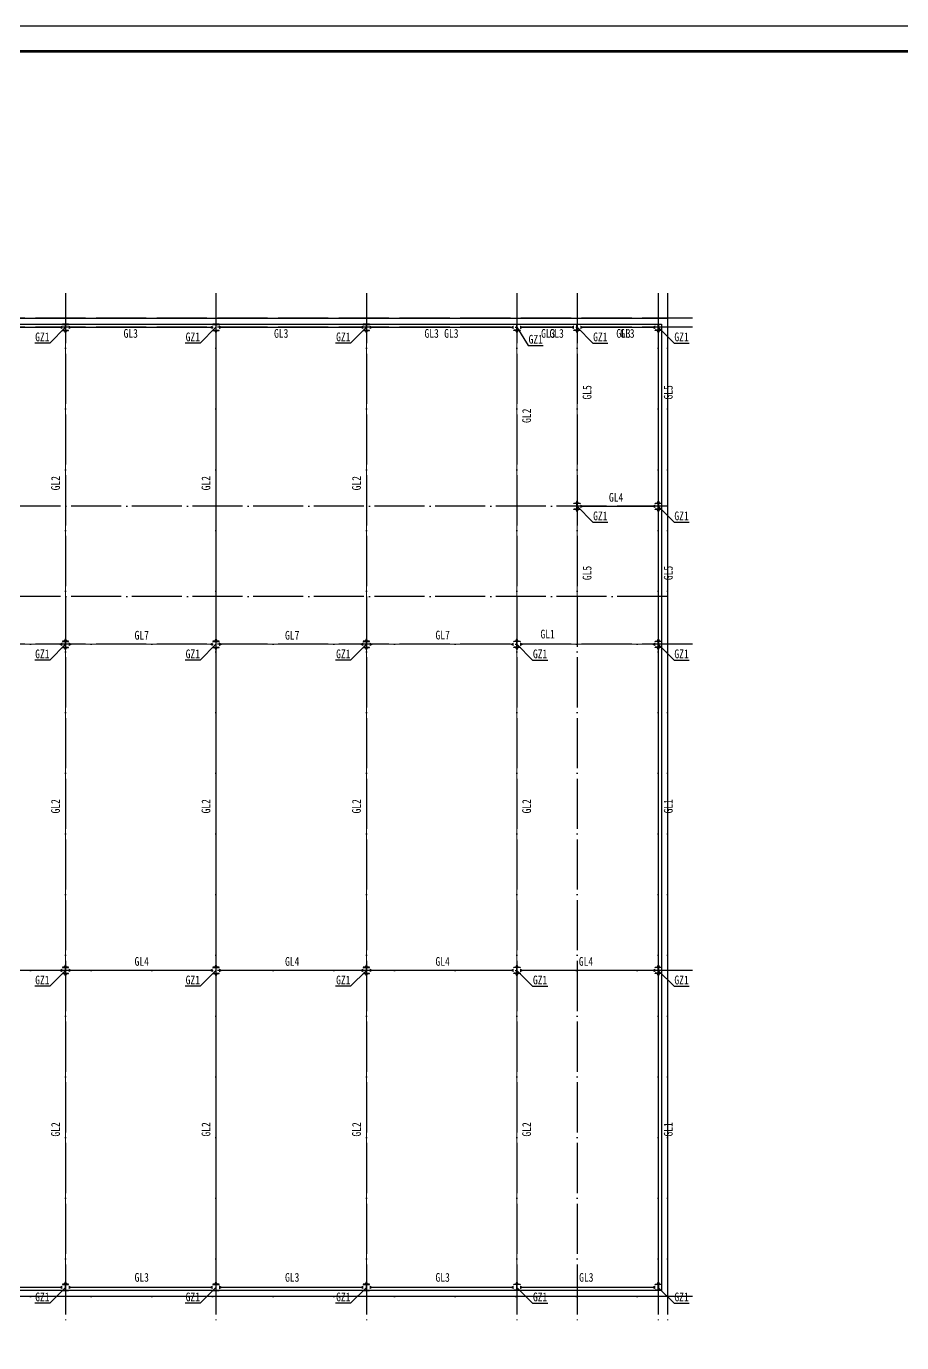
# Model space of a CAD drawing. Extents: x -138012 to 2129925, y -311560 to 0.
# Drawn here: x 1171587 to 1206492, y -187239 to -134764 of the extents above; entities that cross this region are included whole.
import ezdxf

# ---------------------------------------------------------------- set-up
doc = ezdxf.new("R2010")
doc.units = 0
doc.header["$LTSCALE"] = 1000
doc.header["$MEASUREMENT"] = 0
doc.linetypes.add('DOTE', pattern=[2.42, 2, -0.2, 0.02, -0.2])
for name, color, linetype in [('DOTE', 253, 'DOTE'), ('PUB_TITLE', 4, 'CONTINUOUS'), ('TEXT', 7, 'CONTINUOUS'), ('字符串标注', 253, 'CONTINUOUS'), ('尺寸标注', 7, 'CONTINUOUS'), ('柱构件', 2, 'CONTINUOUS'), ('梁构件', 4, 'CONTINUOUS')]:
    doc.layers.add(name, color=color, linetype=linetype)
doc.styles.add('宋体', font='', dxfattribs={"width": 0.8})
doc.styles.get('宋体').set_extended_font_data('SimSun')

msp = doc.modelspace()

# ---------------------------------------------------------------- linework, layer by layer
at = {"layer": 'DOTE', "color": 8, "linetype": 'DOTE'}
for p, q in [((1173148.407, -145397.811), (1173148.407, -186397.811)), ((1179148.407, -145397.811), (1179148.407, -186397.811)), ((1185148.407, -145397.811), (1185148.407, -186397.811)), ((1191148.407, -145397.811), (1191148.407, -186397.811)), ((1191148.407, -145397.811), (1191148.407, -186397.811)), ((1193548.407, -145397.811), (1193548.407, -186397.811)), ((1193548.407, -145397.811), (1193548.407, -159397.811)), ((1196788.407, -145397.811), (1196788.407, -186397.811)), ((1196788.407, -145397.811), (1196788.407, -186397.811)), ((1197148.407, -145397.811), (1197148.407, -186397.811)), ((1197148.407, -145397.811), (1197148.407, -186397.811)), ((1198148.407, -146397.811), (1118148.407, -146397.811)), ((1198148.407, -146757.811), (1118148.407, -146757.811)), ((1197148.407, -153897.811), (1118148.407, -153897.811)), ((1197148.407, -157497.811), (1118148.407, -157497.811)), ((1198148.407, -159397.811), (1118148.407, -159397.811)), ((1198148.407, -172397.811), (1118148.407, -172397.811)), ((1198148.407, -185397.811), (1118148.407, -185397.811))]:
    msp.add_line(p, q, dxfattribs=at)
at = {"layer": 'PUB_TITLE'}
msp.add_lwpolyline([(1096513.799, -218864.466), (1245213.799, -218864.466), (1245213.799, -134764.466), (1096513.799, -134764.466)], close=True, dxfattribs=at)
at = {"layer": 'PUB_TITLE', "const_width": 100}
msp.add_lwpolyline([(1099013.799, -217864.466), (1244213.799, -217864.466), (1244213.799, -135764.466), (1099013.799, -135764.466)], close=True, dxfattribs=at)
at = {"layer": 'TEXT'}
for p, q in [((1173148.361, -146762.817, -1300), (1172520.181, -147390.997, -1300)), ((1179148.361, -146762.817, -1300), (1178520.175, -147390.997, -1300)), ((1185148.361, -146762.817, -1300), (1184520.175, -147390.997, -1300)), ((1191148.407, -146762.817, -1300), (1191602.135, -147482.728, -1300)), ((1193548.404, -146762.817, -1300), (1194176.59, -147390.997, -1300)), ((1196788.404, -146762.817, -1300), (1197416.59, -147390.997, -1300)), ((1172520.181, -147390.997, -1300), (1171920.181, -147390.997, -1300)), ((1178520.175, -147390.997, -1300), (1177920.175, -147390.997, -1300)), ((1184520.175, -147390.997, -1300), (1183920.175, -147390.997, -1300)), ((1194176.59, -147390.997, -1300), (1194776.589, -147390.997, -1300)), ((1197416.59, -147390.997, -1300), (1198016.59, -147390.997, -1300)), ((1191602.135, -147482.728, -1300), (1192202.135, -147482.728, -1300)), ((1193548.404, -153897.811), (1194176.59, -154525.997)), ((1196788.404, -153897.811), (1197416.59, -154525.997)), ((1194176.59, -154525.997), (1194776.589, -154525.997)), ((1197416.59, -154525.997), (1198016.59, -154525.997)), ((1173148.361, -159397.811), (1172520.181, -160025.994)), ((1179148.361, -159397.811), (1178520.175, -160025.994)), ((1185148.361, -159397.811), (1184520.175, -160025.994)), ((1191148.407, -159397.811), (1191776.593, -160025.994)), ((1196788.404, -159397.811), (1197416.59, -160025.994)), ((1172520.181, -160025.994), (1171920.181, -160025.994)), ((1178520.175, -160025.994), (1177920.175, -160025.994)), ((1184520.175, -160025.994), (1183920.175, -160025.994)), ((1191776.593, -160025.994), (1192376.593, -160025.994)), ((1197416.59, -160025.994), (1198016.59, -160025.994)), ((1173148.361, -172397.811), (1172520.181, -173025.997)), ((1179148.361, -172397.811), (1178520.175, -173025.997)), ((1185148.361, -172397.811), (1184520.175, -173025.997)), ((1191148.407, -172397.811), (1191776.593, -173025.997)), ((1196788.404, -172397.811), (1197416.59, -173025.997)), ((1172520.181, -173025.997), (1171920.181, -173025.997)), ((1178520.175, -173025.997), (1177920.175, -173025.997)), ((1184520.175, -173025.997), (1183920.175, -173025.997)), ((1191776.593, -173025.997), (1192376.593, -173025.997)), ((1197416.59, -173025.997), (1198016.59, -173025.997)), ((1173148.361, -185032.811, -1300), (1172520.181, -185660.997, -1300)), ((1179148.361, -185032.811, -1300), (1178520.175, -185660.997, -1300)), ((1185148.361, -185032.811, -1300), (1184520.175, -185660.997, -1300)), ((1191148.407, -185032.811, -1300), (1191776.593, -185660.997, -1300)), ((1196788.404, -185032.811, -1300), (1197416.59, -185660.997, -1300)), ((1172520.181, -185660.997, -1300), (1171920.181, -185660.997, -1300)), ((1178520.175, -185660.997, -1300), (1177920.175, -185660.997, -1300)), ((1184520.175, -185660.997, -1300), (1183920.175, -185660.997, -1300)), ((1191776.593, -185660.997, -1300), (1192376.593, -185660.997, -1300)), ((1197416.59, -185660.997, -1300), (1198016.59, -185660.997, -1300))]:
    msp.add_line(p, q, dxfattribs=at)
at = {"layer": '字符串标注', "const_width": 1.5}
for points in [[(1173149.112, -146762.817, 1), (1173147.611, -146762.817, 1), (1173149.112, -146762.817, 1)], [(1179149.112, -146762.817, 1), (1179147.611, -146762.817, 1), (1179149.112, -146762.817, 1)], [(1185149.112, -146762.817, 1), (1185147.611, -146762.817, 1), (1185149.112, -146762.817, 1)], [(1191147.657, -146762.817, -1), (1191149.157, -146762.817, -1), (1191147.657, -146762.817, -1)], [(1193547.654, -146762.817, -1), (1193549.154, -146762.817, -1), (1193547.654, -146762.817, -1)], [(1196787.654, -146762.817, -1), (1196789.154, -146762.817, -1), (1196787.654, -146762.817, -1)], [(1173149.112, -185032.811, 1), (1173147.611, -185032.811, 1), (1173149.112, -185032.811, 1)], [(1179149.112, -185032.811, 1), (1179147.611, -185032.811, 1), (1179149.112, -185032.811, 1)], [(1185149.112, -185032.811, 1), (1185147.611, -185032.811, 1), (1185149.112, -185032.811, 1)], [(1191147.657, -185032.811, -1), (1191149.157, -185032.811, -1), (1191147.657, -185032.811, -1)], [(1196787.654, -185032.811, -1), (1196789.154, -185032.811, -1), (1196787.654, -185032.811, -1)]]:
    msp.add_lwpolyline(points, format="xyb", close=True, dxfattribs=at)
at = {"layer": '字符串标注', "const_width": 1.5, "elevation": 1300}
for points in [[(1193547.654, -153897.811, -1), (1193549.154, -153897.811, -1), (1193547.654, -153897.811, -1)], [(1196787.654, -153897.811, -1), (1196789.154, -153897.811, -1), (1196787.654, -153897.811, -1)], [(1173149.112, -159397.811, 1), (1173147.611, -159397.811, 1), (1173149.112, -159397.811, 1)], [(1179149.112, -159397.811, 1), (1179147.611, -159397.811, 1), (1179149.112, -159397.811, 1)], [(1185149.112, -159397.811, 1), (1185147.611, -159397.811, 1), (1185149.112, -159397.811, 1)], [(1191147.657, -159397.811, -1), (1191149.157, -159397.811, -1), (1191147.657, -159397.811, -1)], [(1196787.654, -159397.811, -1), (1196789.154, -159397.811, -1), (1196787.654, -159397.811, -1)], [(1173149.112, -172397.811, 1), (1173147.611, -172397.811, 1), (1173149.112, -172397.811, 1)], [(1179149.112, -172397.811, 1), (1179147.611, -172397.811, 1), (1179149.112, -172397.811, 1)], [(1185149.112, -172397.811, 1), (1185147.611, -172397.811, 1), (1185149.112, -172397.811, 1)], [(1191147.657, -172397.811, -1), (1191149.157, -172397.811, -1), (1191147.657, -172397.811, -1)], [(1196787.654, -172397.811, -1), (1196789.154, -172397.811, -1), (1196787.654, -172397.811, -1)]]:
    msp.add_lwpolyline(points, format="xyb", close=True, dxfattribs=at)
at = {"layer": '尺寸标注'}
for points in [[(1119148.407, -146397.811), (1197148.407, -146397.811), (1197148.407, -185397.811), (1119148.407, -185397.811)], [(1119388.407, -146637.811), (1196908.407, -146637.811), (1196908.407, -185157.811), (1119388.407, -185157.811)]]:
    msp.add_lwpolyline(points, close=True, dxfattribs=at)
at = {"layer": '柱构件'}
for p, q in [((1173273.361, -146637.811), (1173023.361, -146637.811)), ((1173023.361, -146637.811), (1173023.361, -146651.813)), ((1173023.361, -146651.813), (1173143.863, -146651.813)), ((1173023.361, -146873.816), (1173023.361, -146887.811)), ((1173023.361, -146873.816), (1173143.863, -146873.816)), ((1173023.361, -146887.811), (1173273.361, -146887.811)), ((1173143.863, -146651.813), (1173143.863, -146873.816)), ((1173152.865, -146651.813), (1173273.361, -146651.813)), ((1173152.865, -146873.816), (1173152.865, -146651.813)), ((1173152.865, -146873.816), (1173273.361, -146873.816)), ((1173273.361, -146651.813), (1173273.361, -146637.811)), ((1173273.361, -146887.811), (1173273.361, -146873.816)), ((1179273.361, -146637.811), (1179023.361, -146637.811)), ((1179023.361, -146637.811), (1179023.361, -146651.813)), ((1179023.361, -146651.813), (1179143.863, -146651.813)), ((1179023.361, -146873.816), (1179023.361, -146887.811)), ((1179023.361, -146873.816), (1179143.863, -146873.816)), ((1179023.361, -146887.811), (1179273.361, -146887.811)), ((1179143.863, -146651.813), (1179143.863, -146873.816)), ((1179152.859, -146651.813), (1179273.361, -146651.813)), ((1179152.859, -146873.816), (1179152.859, -146651.813)), ((1179152.859, -146873.816), (1179273.361, -146873.816)), ((1179273.361, -146651.813), (1179273.361, -146637.811)), ((1179273.361, -146887.811), (1179273.361, -146873.816)), ((1185273.361, -146637.811), (1185023.361, -146637.811)), ((1185023.361, -146637.811), (1185023.361, -146651.813)), ((1185023.361, -146651.813), (1185143.863, -146651.813)), ((1185023.361, -146873.816), (1185023.361, -146887.811)), ((1185023.361, -146873.816), (1185143.863, -146873.816)), ((1185023.361, -146887.811), (1185273.361, -146887.811)), ((1185143.863, -146651.813), (1185143.863, -146873.816)), ((1185152.859, -146651.813), (1185273.361, -146651.813)), ((1185152.859, -146873.816), (1185152.859, -146651.813)), ((1185152.859, -146873.816), (1185273.361, -146873.816)), ((1185273.361, -146651.813), (1185273.361, -146637.811)), ((1185273.361, -146887.811), (1185273.361, -146873.816)), ((1191023.407, -146637.811), (1191273.407, -146637.811)), ((1191023.407, -146651.813), (1191023.407, -146637.811)), ((1191143.907, -146651.813), (1191023.407, -146651.813)), ((1191023.407, -146887.811), (1191023.407, -146873.816)), ((1191143.907, -146873.816), (1191023.407, -146873.816)), ((1191273.407, -146887.811), (1191023.407, -146887.811)), ((1191143.907, -146873.816), (1191143.907, -146651.813)), ((1191273.407, -146651.813), (1191152.909, -146651.813)), ((1191152.909, -146651.813), (1191152.909, -146873.816)), ((1191273.407, -146873.816), (1191152.909, -146873.816)), ((1191273.407, -146637.811), (1191273.407, -146651.813)), ((1191273.407, -146873.816), (1191273.407, -146887.811)), ((1193423.404, -146637.811), (1193673.404, -146637.811)), ((1193423.404, -146651.813), (1193423.404, -146637.811)), ((1193543.904, -146651.813), (1193423.404, -146651.813)), ((1193423.404, -146887.811), (1193423.404, -146873.816)), ((1193543.904, -146873.816), (1193423.404, -146873.816)), ((1193673.404, -146887.811), (1193423.404, -146887.811)), ((1193543.904, -146873.816), (1193543.904, -146651.813)), ((1193673.404, -146651.813), (1193552.904, -146651.813)), ((1193552.904, -146651.813), (1193552.904, -146873.816)), ((1193673.404, -146873.816), (1193552.904, -146873.816)), ((1193673.404, -146637.811), (1193673.404, -146651.813)), ((1193673.404, -146873.816), (1193673.404, -146887.811)), ((1196663.404, -146637.811), (1196913.404, -146637.811)), ((1196663.404, -146651.813), (1196663.404, -146637.811)), ((1196783.904, -146651.813), (1196663.404, -146651.813)), ((1196663.404, -146887.811), (1196663.404, -146873.816)), ((1196783.904, -146873.816), (1196663.404, -146873.816)), ((1196913.404, -146887.811), (1196663.404, -146887.811)), ((1196783.904, -146873.816), (1196783.904, -146651.813)), ((1196913.404, -146651.813), (1196792.904, -146651.813)), ((1196792.904, -146651.813), (1196792.904, -146873.816)), ((1196913.404, -146873.816), (1196792.904, -146873.816)), ((1196913.404, -146637.811), (1196913.404, -146651.813)), ((1196913.404, -146873.816), (1196913.404, -146887.811)), ((1193423.404, -153772.811, 1300), (1193673.404, -153772.811, 1300)), ((1193423.404, -153786.813, 1300), (1193423.404, -153772.811, 1300)), ((1193543.904, -153786.813, 1300), (1193423.404, -153786.813, 1300)), ((1193423.404, -154022.811, 1300), (1193423.404, -154008.81, 1300)), ((1193543.904, -154008.81, 1300), (1193423.404, -154008.81, 1300)), ((1193673.404, -154022.811, 1300), (1193423.404, -154022.811, 1300)), ((1193543.904, -154008.81, 1300), (1193543.904, -153786.813, 1300)), ((1193673.404, -153786.813, 1300), (1193552.904, -153786.813, 1300)), ((1193552.904, -153786.813, 1300), (1193552.904, -154008.81, 1300)), ((1193673.404, -154008.81, 1300), (1193552.904, -154008.81, 1300)), ((1193673.404, -153772.811, 1300), (1193673.404, -153786.813, 1300)), ((1193673.404, -154008.81, 1300), (1193673.404, -154022.811, 1300)), ((1196663.404, -153772.811, 1300), (1196913.404, -153772.811, 1300)), ((1196663.404, -153786.813, 1300), (1196663.404, -153772.811, 1300)), ((1196783.904, -153786.813, 1300), (1196663.404, -153786.813, 1300)), ((1196663.404, -154022.811, 1300), (1196663.404, -154008.81, 1300)), ((1196783.904, -154008.81, 1300), (1196663.404, -154008.81, 1300)), ((1196913.404, -154022.811, 1300), (1196663.404, -154022.811, 1300)), ((1196783.904, -154008.81, 1300), (1196783.904, -153786.813, 1300)), ((1196913.404, -153786.813, 1300), (1196792.904, -153786.813, 1300)), ((1196792.904, -153786.813, 1300), (1196792.904, -154008.81, 1300)), ((1196913.404, -154008.81, 1300), (1196792.904, -154008.81, 1300)), ((1196913.404, -153772.811, 1300), (1196913.404, -153786.813, 1300)), ((1196913.404, -154008.81, 1300), (1196913.404, -154022.811, 1300)), ((1173273.361, -159272.808, 1300), (1173023.361, -159272.808, 1300)), ((1173023.361, -159272.808, 1300), (1173023.361, -159286.81, 1300)), ((1173023.361, -159286.81, 1300), (1173143.863, -159286.81, 1300)), ((1173023.361, -159508.81, 1300), (1173023.361, -159522.811, 1300)), ((1173023.361, -159508.81, 1300), (1173143.863, -159508.81, 1300)), ((1173143.863, -159286.81, 1300), (1173143.863, -159508.81, 1300)), ((1173152.865, -159286.81, 1300), (1173273.361, -159286.81, 1300)), ((1173152.865, -159508.81, 1300), (1173152.865, -159286.81, 1300)), ((1173152.865, -159508.81, 1300), (1173273.361, -159508.81, 1300)), ((1173273.361, -159286.81, 1300), (1173273.361, -159272.808, 1300)), ((1173273.361, -159522.811, 1300), (1173273.361, -159508.81, 1300)), ((1179273.361, -159272.808, 1300), (1179023.361, -159272.808, 1300)), ((1179023.361, -159272.808, 1300), (1179023.361, -159286.81, 1300)), ((1179023.361, -159286.81, 1300), (1179143.863, -159286.81, 1300)), ((1179023.361, -159508.81, 1300), (1179023.361, -159522.811, 1300)), ((1179023.361, -159508.81, 1300), (1179143.863, -159508.81, 1300)), ((1179143.863, -159286.81, 1300), (1179143.863, -159508.81, 1300)), ((1179152.859, -159286.81, 1300), (1179273.361, -159286.81, 1300)), ((1179152.859, -159508.81, 1300), (1179152.859, -159286.81, 1300)), ((1179152.859, -159508.81, 1300), (1179273.361, -159508.81, 1300)), ((1179273.361, -159286.81, 1300), (1179273.361, -159272.808, 1300)), ((1179273.361, -159522.811, 1300), (1179273.361, -159508.81, 1300)), ((1185273.361, -159272.808, 1300), (1185023.361, -159272.808, 1300)), ((1185023.361, -159272.808, 1300), (1185023.361, -159286.81, 1300)), ((1185023.361, -159286.81, 1300), (1185143.863, -159286.81, 1300)), ((1185023.361, -159508.81, 1300), (1185023.361, -159522.811, 1300)), ((1185023.361, -159508.81, 1300), (1185143.863, -159508.81, 1300)), ((1185143.863, -159286.81, 1300), (1185143.863, -159508.81, 1300)), ((1185152.859, -159286.81, 1300), (1185273.361, -159286.81, 1300)), ((1185152.859, -159508.81, 1300), (1185152.859, -159286.81, 1300)), ((1185152.859, -159508.81, 1300), (1185273.361, -159508.81, 1300)), ((1185273.361, -159286.81, 1300), (1185273.361, -159272.808, 1300)), ((1185273.361, -159522.811, 1300), (1185273.361, -159508.81, 1300)), ((1191023.407, -159272.808, 1300), (1191273.407, -159272.808, 1300)), ((1191023.407, -159286.81, 1300), (1191023.407, -159272.808, 1300)), ((1191143.907, -159286.81, 1300), (1191023.407, -159286.81, 1300)), ((1191023.407, -159522.811, 1300), (1191023.407, -159508.81, 1300)), ((1191143.907, -159508.81, 1300), (1191023.407, -159508.81, 1300)), ((1191143.907, -159508.81, 1300), (1191143.907, -159286.81, 1300)), ((1191273.407, -159286.81, 1300), (1191152.909, -159286.81, 1300)), ((1191152.909, -159286.81, 1300), (1191152.909, -159508.81, 1300)), ((1191273.407, -159508.81, 1300), (1191152.909, -159508.81, 1300)), ((1191273.407, -159272.808, 1300), (1191273.407, -159286.81, 1300)), ((1191273.407, -159508.81, 1300), (1191273.407, -159522.811, 1300)), ((1196663.404, -159272.808, 1300), (1196913.404, -159272.808, 1300)), ((1196663.404, -159286.81, 1300), (1196663.404, -159272.808, 1300)), ((1196783.904, -159286.81, 1300), (1196663.404, -159286.81, 1300)), ((1196663.404, -159522.811, 1300), (1196663.404, -159508.81, 1300)), ((1196783.904, -159508.81, 1300), (1196663.404, -159508.81, 1300)), ((1196783.904, -159508.81, 1300), (1196783.904, -159286.81, 1300)), ((1196913.404, -159286.81, 1300), (1196792.904, -159286.81, 1300)), ((1196792.904, -159286.81, 1300), (1196792.904, -159508.81, 1300)), ((1196913.404, -159508.81, 1300), (1196792.904, -159508.81, 1300)), ((1196913.404, -159272.808, 1300), (1196913.404, -159286.81, 1300)), ((1196913.404, -159508.81, 1300), (1196913.404, -159522.811, 1300)), ((1173023.361, -159522.811, 1300), (1173273.361, -159522.811, 1300)), ((1179023.361, -159522.811, 1300), (1179273.361, -159522.811, 1300)), ((1185023.361, -159522.811, 1300), (1185273.361, -159522.811, 1300)), ((1191273.407, -159522.811, 1300), (1191023.407, -159522.811, 1300)), ((1196913.404, -159522.811, 1300), (1196663.404, -159522.811, 1300)), ((1173273.361, -172272.811, 1300), (1173023.361, -172272.811, 1300)), ((1173023.361, -172272.811, 1300), (1173023.361, -172286.81, 1300)), ((1173023.361, -172286.81, 1300), (1173143.863, -172286.81, 1300)), ((1173023.361, -172508.81, 1300), (1173023.361, -172522.811, 1300)), ((1173023.361, -172508.81, 1300), (1173143.863, -172508.81, 1300)), ((1173023.361, -172522.811, 1300), (1173273.361, -172522.811, 1300)), ((1173143.863, -172286.81, 1300), (1173143.863, -172508.81, 1300)), ((1173152.865, -172286.81, 1300), (1173273.361, -172286.81, 1300)), ((1173152.865, -172508.81, 1300), (1173152.865, -172286.81, 1300)), ((1173152.865, -172508.81, 1300), (1173273.361, -172508.81, 1300)), ((1173273.361, -172286.81, 1300), (1173273.361, -172272.811, 1300)), ((1173273.361, -172522.811, 1300), (1173273.361, -172508.81, 1300)), ((1179273.361, -172272.811, 1300), (1179023.361, -172272.811, 1300)), ((1179023.361, -172272.811, 1300), (1179023.361, -172286.81, 1300)), ((1179023.361, -172286.81, 1300), (1179143.863, -172286.81, 1300)), ((1179023.361, -172508.81, 1300), (1179023.361, -172522.811, 1300)), ((1179023.361, -172508.81, 1300), (1179143.863, -172508.81, 1300)), ((1179023.361, -172522.811, 1300), (1179273.361, -172522.811, 1300)), ((1179143.863, -172286.81, 1300), (1179143.863, -172508.81, 1300)), ((1179152.859, -172286.81, 1300), (1179273.361, -172286.81, 1300)), ((1179152.859, -172508.81, 1300), (1179152.859, -172286.81, 1300)), ((1179152.859, -172508.81, 1300), (1179273.361, -172508.81, 1300)), ((1179273.361, -172286.81, 1300), (1179273.361, -172272.811, 1300)), ((1179273.361, -172522.811, 1300), (1179273.361, -172508.81, 1300)), ((1185273.361, -172272.811, 1300), (1185023.361, -172272.811, 1300)), ((1185023.361, -172272.811, 1300), (1185023.361, -172286.81, 1300)), ((1185023.361, -172286.81, 1300), (1185143.863, -172286.81, 1300)), ((1185023.361, -172508.81, 1300), (1185023.361, -172522.811, 1300)), ((1185023.361, -172508.81, 1300), (1185143.863, -172508.81, 1300)), ((1185023.361, -172522.811, 1300), (1185273.361, -172522.811, 1300)), ((1185143.863, -172286.81, 1300), (1185143.863, -172508.81, 1300)), ((1185152.859, -172286.81, 1300), (1185273.361, -172286.81, 1300)), ((1185152.859, -172508.81, 1300), (1185152.859, -172286.81, 1300)), ((1185152.859, -172508.81, 1300), (1185273.361, -172508.81, 1300)), ((1185273.361, -172286.81, 1300), (1185273.361, -172272.811, 1300)), ((1185273.361, -172522.811, 1300), (1185273.361, -172508.81, 1300)), ((1191023.407, -172272.811, 1300), (1191273.407, -172272.811, 1300)), ((1191023.407, -172286.81, 1300), (1191023.407, -172272.811, 1300)), ((1191143.907, -172286.81, 1300), (1191023.407, -172286.81, 1300)), ((1191023.407, -172522.811, 1300), (1191023.407, -172508.81, 1300)), ((1191143.907, -172508.81, 1300), (1191023.407, -172508.81, 1300)), ((1191273.407, -172522.811, 1300), (1191023.407, -172522.811, 1300)), ((1191143.907, -172508.81, 1300), (1191143.907, -172286.81, 1300)), ((1191273.407, -172286.81, 1300), (1191152.909, -172286.81, 1300)), ((1191152.909, -172286.81, 1300), (1191152.909, -172508.81, 1300)), ((1191273.407, -172508.81, 1300), (1191152.909, -172508.81, 1300)), ((1191273.407, -172272.811, 1300), (1191273.407, -172286.81, 1300)), ((1191273.407, -172508.81, 1300), (1191273.407, -172522.811, 1300)), ((1196663.404, -172272.811, 1300), (1196913.404, -172272.811, 1300)), ((1196663.404, -172286.81, 1300), (1196663.404, -172272.811, 1300)), ((1196783.904, -172286.81, 1300), (1196663.404, -172286.81, 1300)), ((1196663.404, -172522.811, 1300), (1196663.404, -172508.81, 1300)), ((1196783.904, -172508.81, 1300), (1196663.404, -172508.81, 1300)), ((1196913.404, -172522.811, 1300), (1196663.404, -172522.811, 1300)), ((1196783.904, -172508.81, 1300), (1196783.904, -172286.81, 1300)), ((1196913.404, -172286.81, 1300), (1196792.904, -172286.81, 1300)), ((1196792.904, -172286.81, 1300), (1196792.904, -172508.81, 1300)), ((1196913.404, -172508.81, 1300), (1196792.904, -172508.81, 1300)), ((1196913.404, -172272.811, 1300), (1196913.404, -172286.81, 1300)), ((1196913.404, -172508.81, 1300), (1196913.404, -172522.811, 1300)), ((1173273.361, -184907.811), (1173023.361, -184907.811)), ((1173023.361, -184907.811), (1173023.361, -184921.811)), ((1173023.361, -184921.811), (1173143.863, -184921.811)), ((1173023.361, -185143.811), (1173023.361, -185157.811)), ((1173023.361, -185143.811), (1173143.863, -185143.811)), ((1173023.361, -185157.811), (1173273.361, -185157.811)), ((1173143.863, -184921.811), (1173143.863, -185143.811)), ((1173152.865, -184921.811), (1173273.361, -184921.811)), ((1173152.865, -185143.811), (1173152.865, -184921.811)), ((1173152.865, -185143.811), (1173273.361, -185143.811)), ((1173273.361, -184921.811), (1173273.361, -184907.811)), ((1173273.361, -185157.811), (1173273.361, -185143.811)), ((1179273.361, -184907.811), (1179023.361, -184907.811)), ((1179023.361, -184907.811), (1179023.361, -184921.811)), ((1179023.361, -184921.811), (1179143.863, -184921.811)), ((1179023.361, -185143.811), (1179023.361, -185157.811)), ((1179023.361, -185143.811), (1179143.863, -185143.811)), ((1179023.361, -185157.811), (1179273.361, -185157.811)), ((1179143.863, -184921.811), (1179143.863, -185143.811)), ((1179152.859, -184921.811), (1179273.361, -184921.811)), ((1179152.859, -185143.811), (1179152.859, -184921.811)), ((1179152.859, -185143.811), (1179273.361, -185143.811)), ((1179273.361, -184921.811), (1179273.361, -184907.811)), ((1179273.361, -185157.811), (1179273.361, -185143.811)), ((1185273.361, -184907.811), (1185023.361, -184907.811)), ((1185023.361, -184907.811), (1185023.361, -184921.811)), ((1185023.361, -184921.811), (1185143.863, -184921.811)), ((1185023.361, -185143.811), (1185023.361, -185157.811)), ((1185023.361, -185143.811), (1185143.863, -185143.811)), ((1185023.361, -185157.811), (1185273.361, -185157.811)), ((1185143.863, -184921.811), (1185143.863, -185143.811)), ((1185152.859, -184921.811), (1185273.361, -184921.811)), ((1185152.859, -185143.811), (1185152.859, -184921.811)), ((1185152.859, -185143.811), (1185273.361, -185143.811)), ((1185273.361, -184921.811), (1185273.361, -184907.811)), ((1185273.361, -185157.811), (1185273.361, -185143.811)), ((1191023.407, -184907.811), (1191273.407, -184907.811)), ((1191023.407, -184921.811), (1191023.407, -184907.811)), ((1191143.907, -184921.811), (1191023.407, -184921.811)), ((1191023.407, -185157.811), (1191023.407, -185143.811)), ((1191143.907, -185143.811), (1191023.407, -185143.811)), ((1191273.407, -185157.811), (1191023.407, -185157.811)), ((1191143.907, -185143.811), (1191143.907, -184921.811)), ((1191273.407, -184921.811), (1191152.909, -184921.811)), ((1191152.909, -184921.811), (1191152.909, -185143.811)), ((1191273.407, -185143.811), (1191152.909, -185143.811)), ((1191273.407, -184907.811), (1191273.407, -184921.811)), ((1191273.407, -185143.811), (1191273.407, -185157.811)), ((1196663.404, -184907.811), (1196913.404, -184907.811)), ((1196663.404, -184921.811), (1196663.404, -184907.811)), ((1196783.904, -184921.811), (1196663.404, -184921.811)), ((1196663.404, -185157.811), (1196663.404, -185143.811)), ((1196783.904, -185143.811), (1196663.404, -185143.811)), ((1196913.404, -185157.811), (1196663.404, -185157.811)), ((1196783.904, -185143.811), (1196783.904, -184921.811)), ((1196913.404, -184921.811), (1196792.904, -184921.811)), ((1196792.904, -184921.811), (1196792.904, -185143.811)), ((1196913.404, -185143.811), (1196792.904, -185143.811)), ((1196913.404, -184907.811), (1196913.404, -184921.811)), ((1196913.404, -185143.811), (1196913.404, -185157.811))]:
    msp.add_line(p, q, dxfattribs=at)
at = {"layer": '梁构件', "const_width": 45}
for points in [[(1167273.361, -146762.817), (1173023.361, -146762.817)], [(1173273.361, -146762.817), (1179023.361, -146762.817)], [(1179273.361, -146762.817), (1185023.361, -146762.817)], [(1185273.361, -146762.817), (1191023.361, -146762.817)], [(1193423.404, -146762.817), (1191273.407, -146762.817)], [(1196663.404, -146762.817), (1193673.404, -146762.817)], [(1167273.361, -185032.811), (1173023.361, -185032.811)], [(1173273.361, -185032.811), (1179023.361, -185032.811)], [(1179273.361, -185032.811), (1185023.361, -185032.811)], [(1185273.361, -185032.811), (1191023.361, -185032.811)], [(1196663.404, -185032.811), (1191273.407, -185032.811)]]:
    msp.add_lwpolyline(points, dxfattribs=at)
at = {"layer": '梁构件', "const_width": 45, "elevation": 1300}
for points in [[(1173148.361, -159272.808), (1173148.361, -146887.811)], [(1179148.361, -159272.808), (1179148.361, -146887.811)], [(1185148.361, -159272.808), (1185148.361, -146887.811)], [(1191148.407, -159272.808), (1191148.407, -146887.811)], [(1193548.404, -153772.811), (1193548.404, -146887.811)], [(1196788.404, -153772.811), (1196788.404, -146887.811)], [(1193548.404, -159297.811), (1193548.404, -154022.811)], [(1196663.404, -153897.811), (1193673.404, -153897.811)], [(1196788.404, -159272.808), (1196788.404, -154022.811)], [(1167273.361, -159397.811), (1173023.361, -159397.811)], [(1173148.361, -172272.811), (1173148.361, -159522.811)], [(1173273.361, -159397.811), (1179023.361, -159397.811)], [(1179148.361, -172272.811), (1179148.361, -159522.811)], [(1179273.361, -159397.811), (1185023.361, -159397.811)], [(1185148.361, -172272.811), (1185148.361, -159522.811)], [(1185273.361, -159397.811), (1191023.361, -159397.811)], [(1191148.407, -172272.811), (1191148.407, -159522.811)], [(1196663.404, -159397.811), (1191273.407, -159397.811)], [(1196788.404, -172272.811), (1196788.404, -159522.811)], [(1167273.361, -172397.811), (1173023.361, -172397.811)], [(1173148.361, -184907.811), (1173148.361, -172522.811)], [(1173273.361, -172397.811), (1179023.361, -172397.811)], [(1179148.361, -184907.811), (1179148.361, -172522.811)], [(1179273.361, -172397.811), (1185023.361, -172397.811)], [(1185148.361, -184907.811), (1185148.361, -172522.811)], [(1185273.361, -172397.811), (1191023.361, -172397.811)], [(1191148.407, -184907.811), (1191148.407, -172522.811)], [(1196663.404, -172397.811), (1191273.407, -172397.811)], [(1196788.404, -184907.811), (1196788.404, -172522.811)]]:
    msp.add_lwpolyline(points, dxfattribs=at)
at = {"layer": '梁构件'}
for points in [[(1173023.361, -146837.817), (1172873.361, -146762.817), (1173023.361, -146687.817)], [(1173223.361, -146887.811), (1173148.361, -147037.811), (1173073.361, -146887.811)], [(1173273.361, -146687.817), (1173423.361, -146762.817), (1173273.361, -146837.817)], [(1179023.361, -146837.817), (1178873.361, -146762.817), (1179023.361, -146687.817)], [(1179223.361, -146887.811), (1179148.361, -147037.811), (1179073.361, -146887.811)], [(1179273.361, -146687.817), (1179423.361, -146762.817), (1179273.361, -146837.817)], [(1185023.361, -146837.817), (1184873.361, -146762.817), (1185023.361, -146687.817)], [(1185223.361, -146887.811), (1185148.361, -147037.811), (1185073.361, -146887.811)], [(1185273.361, -146687.817), (1185423.361, -146762.817), (1185273.361, -146837.817)], [(1191023.407, -146687.817), (1190873.407, -146762.817), (1191023.407, -146837.817)], [(1191073.407, -146887.811), (1191148.407, -147037.811), (1191223.407, -146887.811)], [(1191273.407, -146837.817), (1191423.407, -146762.817), (1191273.407, -146687.817)], [(1193423.404, -146687.817), (1193273.404, -146762.817), (1193423.404, -146837.817)], [(1193473.404, -146887.811), (1193548.404, -147037.811), (1193623.404, -146887.811)], [(1193673.404, -146837.817), (1193823.404, -146762.817), (1193673.404, -146687.817)], [(1196663.404, -146687.817), (1196513.404, -146762.817), (1196663.404, -146837.817)], [(1196713.404, -146887.811), (1196788.404, -147037.811), (1196863.404, -146887.811)], [(1193623.404, -153772.811, 1300), (1193548.404, -153622.811, 1300), (1193473.404, -153772.811, 1300)], [(1196863.404, -153772.811, 1300), (1196788.404, -153622.811, 1300), (1196713.404, -153772.811, 1300)], [(1193473.404, -154022.811, 1300), (1193548.404, -154172.811, 1300), (1193623.404, -154022.811, 1300)], [(1193673.404, -153972.811, 1300), (1193823.404, -153897.811, 1300), (1193673.404, -153822.811, 1300)], [(1196663.404, -153822.811, 1300), (1196513.404, -153897.811, 1300), (1196663.404, -153972.811, 1300)], [(1196713.404, -154022.811, 1300), (1196788.404, -154172.811, 1300), (1196863.404, -154022.811, 1300)], [(1173023.361, -159472.811, 1300), (1172873.361, -159397.811, 1300), (1173023.361, -159322.811, 1300)], [(1173073.361, -159272.808, 1300), (1173148.361, -159122.808, 1300), (1173223.361, -159272.808, 1300)], [(1173273.361, -159322.811, 1300), (1173423.361, -159397.811, 1300), (1173273.361, -159472.811, 1300)], [(1179023.361, -159472.811, 1300), (1178873.361, -159397.811, 1300), (1179023.361, -159322.811, 1300)], [(1179073.361, -159272.808, 1300), (1179148.361, -159122.808, 1300), (1179223.361, -159272.808, 1300)], [(1179273.361, -159322.811, 1300), (1179423.361, -159397.811, 1300), (1179273.361, -159472.811, 1300)], [(1185023.361, -159472.811, 1300), (1184873.361, -159397.811, 1300), (1185023.361, -159322.811, 1300)], [(1185073.361, -159272.808, 1300), (1185148.361, -159122.808, 1300), (1185223.361, -159272.808, 1300)], [(1185273.361, -159322.811, 1300), (1185423.361, -159397.811, 1300), (1185273.361, -159472.811, 1300)], [(1191023.407, -159322.811, 1300), (1190873.407, -159397.811, 1300), (1191023.407, -159472.811, 1300)], [(1191223.407, -159272.808, 1300), (1191148.407, -159122.808, 1300), (1191073.407, -159272.808, 1300)], [(1191273.407, -159472.811, 1300), (1191423.407, -159397.811, 1300), (1191273.407, -159322.811, 1300)], [(1196663.404, -159322.811, 1300), (1196513.404, -159397.811, 1300), (1196663.404, -159472.811, 1300)], [(1196863.404, -159272.808, 1300), (1196788.404, -159122.808, 1300), (1196713.404, -159272.808, 1300)], [(1173223.361, -159522.811, 1300), (1173148.361, -159672.811, 1300), (1173073.361, -159522.811, 1300)], [(1179223.361, -159522.811, 1300), (1179148.361, -159672.811, 1300), (1179073.361, -159522.811, 1300)], [(1185223.361, -159522.811, 1300), (1185148.361, -159672.811, 1300), (1185073.361, -159522.811, 1300)], [(1191073.407, -159522.811, 1300), (1191148.407, -159672.811, 1300), (1191223.407, -159522.811, 1300)], [(1196713.404, -159522.811, 1300), (1196788.404, -159672.811, 1300), (1196863.404, -159522.811, 1300)], [(1173023.361, -172472.811, 1300), (1172873.361, -172397.811, 1300), (1173023.361, -172322.811, 1300)], [(1173073.361, -172272.811, 1300), (1173148.361, -172122.811, 1300), (1173223.361, -172272.811, 1300)], [(1173223.361, -172522.811, 1300), (1173148.361, -172672.811, 1300), (1173073.361, -172522.811, 1300)], [(1173273.361, -172322.811, 1300), (1173423.361, -172397.811, 1300), (1173273.361, -172472.811, 1300)], [(1179023.361, -172472.811, 1300), (1178873.361, -172397.811, 1300), (1179023.361, -172322.811, 1300)], [(1179073.361, -172272.811, 1300), (1179148.361, -172122.811, 1300), (1179223.361, -172272.811, 1300)], [(1179223.361, -172522.811, 1300), (1179148.361, -172672.811, 1300), (1179073.361, -172522.811, 1300)], [(1179273.361, -172322.811, 1300), (1179423.361, -172397.811, 1300), (1179273.361, -172472.811, 1300)], [(1185023.361, -172472.811, 1300), (1184873.361, -172397.811, 1300), (1185023.361, -172322.811, 1300)], [(1185073.361, -172272.811, 1300), (1185148.361, -172122.811, 1300), (1185223.361, -172272.811, 1300)], [(1185223.361, -172522.811, 1300), (1185148.361, -172672.811, 1300), (1185073.361, -172522.811, 1300)], [(1185273.361, -172322.811, 1300), (1185423.361, -172397.811, 1300), (1185273.361, -172472.811, 1300)], [(1191023.407, -172322.811, 1300), (1190873.407, -172397.811, 1300), (1191023.407, -172472.811, 1300)], [(1191223.407, -172272.811, 1300), (1191148.407, -172122.811, 1300), (1191073.407, -172272.811, 1300)], [(1191073.407, -172522.811, 1300), (1191148.407, -172672.811, 1300), (1191223.407, -172522.811, 1300)], [(1191273.407, -172472.811, 1300), (1191423.407, -172397.811, 1300), (1191273.407, -172322.811, 1300)], [(1196663.404, -172322.811, 1300), (1196513.404, -172397.811, 1300), (1196663.404, -172472.811, 1300)], [(1196863.404, -172272.811, 1300), (1196788.404, -172122.811, 1300), (1196713.404, -172272.811, 1300)], [(1196713.404, -172522.811, 1300), (1196788.404, -172672.811, 1300), (1196863.404, -172522.811, 1300)], [(1173023.361, -185107.811), (1172873.361, -185032.811), (1173023.361, -184957.811)], [(1173073.361, -184907.811), (1173148.361, -184757.811), (1173223.361, -184907.811)], [(1173273.361, -184957.811), (1173423.361, -185032.811), (1173273.361, -185107.811)], [(1179023.361, -185107.811), (1178873.361, -185032.811), (1179023.361, -184957.811)], [(1179073.361, -184907.811), (1179148.361, -184757.811), (1179223.361, -184907.811)], [(1179273.361, -184957.811), (1179423.361, -185032.811), (1179273.361, -185107.811)], [(1185023.361, -185107.811), (1184873.361, -185032.811), (1185023.361, -184957.811)], [(1185073.361, -184907.811), (1185148.361, -184757.811), (1185223.361, -184907.811)], [(1185273.361, -184957.811), (1185423.361, -185032.811), (1185273.361, -185107.811)], [(1191023.407, -184957.811), (1190873.407, -185032.811), (1191023.407, -185107.811)], [(1191223.407, -184907.811), (1191148.407, -184757.811), (1191073.407, -184907.811)], [(1191273.407, -185107.811), (1191423.407, -185032.811), (1191273.407, -184957.811)], [(1196663.404, -184957.811), (1196513.404, -185032.811), (1196663.404, -185107.811)], [(1196863.404, -184907.811), (1196788.404, -184757.811), (1196713.404, -184907.811)]]:
    msp.add_solid(points, dxfattribs=at)

# ---------------------------------------------------------------- texts
at = {"layer": 'TEXT', "style": '宋体', "width": 0.8}
for s, p in [('GL3', (1175464.109, -147179.952)), ('GL3', (1181464.102, -147179.952)), ('GL3', (1187464.102, -147179.952)), ('GL3', (1188249.329, -147179.952)), ('GL3', (1192114.151, -147179.952)), ('GL3', (1192449.329, -147179.952)), ('GL3', (1195114.2, -147179.952)), ('GL3', (1195269.328, -147179.952)), ('GZ1', (1171940.176, -147320.996)), ('GZ1', (1177940.176, -147320.996)), ('GZ1', (1183940.176, -147320.996)), ('GZ1', (1191614.357, -147412.727)), ('GZ1', (1194188.811, -147320.996)), ('GZ1', (1197428.812, -147320.996)), ('GL4', (1194819.182, -153715.31, 1300)), ('GZ1', (1194188.811, -154455.99, 1300)), ('GZ1', (1197428.812, -154455.99, 1300)), ('GL7', (1175903.366, -159215.31, 1300)), ('GL7', (1181903.36, -159215.31, 1300)), ('GL7', (1187903.36, -159205.312, 1300)), ('GL1', (1192088.128, -159165.31, 1300)), ('GZ1', (1171940.176, -159955.996, 1300)), ('GZ1', (1177940.176, -159955.996, 1300)), ('GZ1', (1183940.176, -159955.996, 1300)), ('GZ1', (1191788.816, -159955.996, 1300)), ('GZ1', (1197428.812, -159955.996, 1300)), ('GL4', (1175903.366, -172215.31, 1300)), ('GL4', (1181903.36, -172215.31, 1300)), ('GL4', (1187903.36, -172215.31, 1300)), ('GL4', (1193619.184, -172215.31, 1300)), ('GZ1', (1171940.176, -172955.996, 1300)), ('GZ1', (1177940.176, -172955.996, 1300)), ('GZ1', (1183940.176, -172955.996, 1300)), ('GZ1', (1191788.816, -172955.996, 1300)), ('GZ1', (1197428.812, -172955.996, 1300)), ('GL3', (1175903.366, -184810.311)), ('GL3', (1181903.36, -184810.311)), ('GL3', (1187903.36, -184810.311)), ('GL3', (1193630.073, -184810.311)), ('GZ1', (1171940.176, -185590.996)), ('GZ1', (1177940.176, -185590.996)), ('GZ1', (1183940.176, -185590.996)), ('GZ1', (1191788.816, -185590.996)), ('GZ1', (1197428.812, -185590.996))]:
    msp.add_text(s, height=350, dxfattribs=at).set_placement(p)
for s, p in [('GL5', (1194121.182, -149642.806, 1300)), ('GL5', (1197361.182, -149642.806, 1300)), ('GL2', (1191711.186, -150575.308, 1300)), ('GL2', (1172925.857, -153262.808, 1300)), ('GL2', (1178925.857, -153262.808, 1300)), ('GL2', (1184925.857, -153262.808, 1300)), ('GL5', (1194121.182, -156842.806, 1300)), ('GL5', (1197361.182, -156842.806, 1300)), ('GL2', (1172925.857, -166142.812, 1300)), ('GL2', (1178925.857, -166142.812, 1300)), ('GL2', (1184925.857, -166142.812, 1300)), ('GL2', (1191711.186, -166142.812, 1300)), ('GL1', (1197361.182, -166142.812, 1300)), ('GL2', (1172925.857, -179022.836, 1300)), ('GL2', (1178925.857, -179022.836, 1300)), ('GL2', (1184925.857, -179022.836, 1300)), ('GL2', (1191711.186, -179022.836, 1300)), ('GL1', (1197361.182, -179022.836, 1300))]:
    msp.add_text(s, height=350, rotation=90, dxfattribs=at).set_placement(p)

doc.saveas('drawing.dxf')
